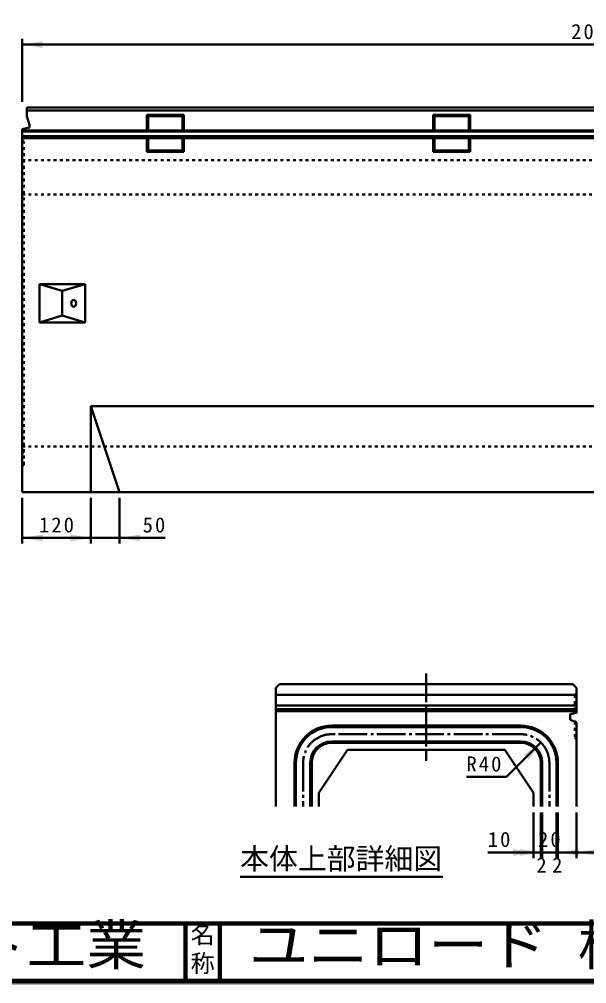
# Model space of a CAD drawing. Units: millimetres, scale not verified. Extents: x 100 to 4105, y 100 to 2870.
# Drawn here: x 1910 to 2901, y 100 to 1785 of the extents above; entities that cross this region are included whole.
import ezdxf
from ezdxf.enums import TextEntityAlignment as Align

# ---------------------------------------------------------------- set-up
doc = ezdxf.new("R2010")
doc.units = ezdxf.units.MM
doc.header["$LTSCALE"] = 5
doc.linetypes.add('USER1', pattern=[2.2, 1, -1.2])
doc.linetypes.add('USER3', pattern=[13.4, 10, -1.2, 1, -1.2])
doc.layers.add('V-nasSTD', color=7, linetype='Continuous', lineweight=35)
doc.styles.add('ＭＳ ゴシック', font='')
doc.styles.get('ＭＳ ゴシック').set_extended_font_data('MS Gothic')

msp = doc.modelspace()

# ---------------------------------------------------------------- hatches: boundary and pattern name
at = {"layer": 'V-nasSTD'}
for points in [[(1950.761, 1746.892), (1914.761, 1740.892), (1950.761, 1734.892)], [(1950.761, 884.892), (1914.761, 878.892), (1950.761, 872.892)], [(1998.761, 872.892), (2034.761, 878.892), (1998.761, 884.892)], [(2120.761, 884.892), (2084.761, 878.892), (2120.761, 872.892)], [(2799.478, 491.584), (2820.691, 521.283), (2790.993, 500.069)], [(2771.836, 323.376), (2807.836, 329.376), (2771.836, 335.376)], [(2784.336, 323.376), (2820.336, 329.376), (2784.336, 335.376)], [(2886.336, 335.376), (2850.336, 329.376), (2886.336, 323.376)], [(2918.836, 335.376), (2882.836, 329.376), (2918.836, 323.376)]]:
    msp.add_hatch(color=256, dxfattribs=at).paths.add_polyline_path(points)

# ---------------------------------------------------------------- linework, layer by layer
at = {"layer": 'V-nasSTD', "lineweight": 50}
for p, q in [((1914.761, 1640.892), (1914.761, 1750.892)), ((1914.761, 1740.892), (3914.761, 1740.892)), ((1922.761, 1630.892), (3914.761, 1630.892)), ((1922.761, 1630.892), (1922.761, 1615.892)), ((1922.761, 1625.892), (2914.761, 1625.892)), ((2132.461, 1618.192), (2197.061, 1618.192)), ((2132.461, 1618.192), (2134.761, 1615.892)), ((2132.461, 1618.192), (2132.461, 1590.907)), ((2194.761, 1615.892), (2197.061, 1618.192)), ((2197.061, 1618.192), (2197.061, 1590.907)), ((2632.461, 1618.192), (2697.061, 1618.192)), ((2632.461, 1618.192), (2634.761, 1615.892)), ((2632.461, 1618.192), (2632.461, 1590.907)), ((2694.761, 1615.892), (2697.061, 1618.192)), ((2697.061, 1618.192), (2697.061, 1590.907)), ((1922.761, 1615.892), (1927.761, 1600.892)), ((1927.761, 1600.892), (1927.761, 1595.892)), ((2134.761, 1615.892), (2194.761, 1615.892)), ((2134.761, 1615.892), (2134.761, 1590.907)), ((2194.761, 1615.892), (2194.761, 1590.907)), ((2634.761, 1615.892), (2694.761, 1615.892)), ((2634.761, 1615.892), (2634.761, 1590.907)), ((2694.761, 1615.892), (2694.761, 1590.907)), ((1914.761, 1592.892), (1927.761, 1595.892)), ((1914.761, 1592.892), (1914.761, 958.892)), ((1914.761, 1590.907), (2914.761, 1590.907)), ((1914.761, 1588.892), (2914.761, 1588.892)), ((1914.761, 1580.892), (2914.761, 1580.892)), ((1914.761, 1577.534), (2914.761, 1577.534)), ((2132.461, 1577.534), (2132.461, 1553.592)), ((2134.761, 1577.534), (2134.761, 1555.892)), ((2194.761, 1577.534), (2194.761, 1555.892)), ((2197.061, 1577.534), (2197.061, 1553.592)), ((2632.461, 1577.534), (2632.461, 1553.592)), ((2634.761, 1577.534), (2634.761, 1555.892)), ((2694.761, 1577.534), (2694.761, 1555.892)), ((2697.061, 1577.534), (2697.061, 1553.592)), ((2132.461, 1553.592), (2134.761, 1555.892)), ((2132.461, 1553.592), (2197.061, 1553.592)), ((2134.761, 1555.892), (2194.761, 1555.892)), ((2194.761, 1555.892), (2197.061, 1553.592)), ((2632.461, 1553.592), (2634.761, 1555.892)), ((2632.461, 1553.592), (2697.061, 1553.592)), ((2634.761, 1555.892), (2694.761, 1555.892)), ((2694.761, 1555.892), (2697.061, 1553.592)), ((1944.761, 1322.392), (1944.761, 1255.392)), ((1944.761, 1322.392), (2024.761, 1322.392)), ((1944.761, 1322.392), (1984.761, 1310.392)), ((1984.761, 1310.392), (2024.761, 1322.392)), ((2024.761, 1322.392), (2024.761, 1255.392)), ((1984.761, 1310.392), (1984.761, 1267.392)), ((1944.761, 1255.392), (1984.761, 1267.392)), ((1984.761, 1267.392), (2024.761, 1255.392)), ((1944.761, 1255.392), (2024.761, 1255.392)), ((2034.761, 1108.892), (2034.761, 958.892)), ((2034.761, 1108.892), (2084.761, 958.892)), ((2034.761, 1108.892), (2914.761, 1108.892)), ((1914.761, 958.892), (3914.761, 958.892)), ((1914.761, 948.892), (1914.761, 868.892)), ((2034.761, 948.892), (2034.761, 868.892)), ((2084.761, 948.892), (2084.761, 868.892)), ((1914.761, 878.892), (2034.761, 878.892)), ((2034.761, 878.892), (2084.761, 878.892)), ((2164.761, 878.892), (2084.761, 878.892)), ((2364.086, 623.427), (2357.836, 617.177)), ((2357.836, 409.376), (2357.836, 617.177)), ((2364.086, 623.427), (2876.586, 623.427)), ((2876.586, 623.427), (2882.836, 617.177)), ((2882.836, 573.446), (2882.836, 617.177)), ((2357.836, 604.677), (2882.836, 604.677)), ((2357.836, 585.927), (2882.836, 585.927)), ((2357.836, 579.677), (2882.836, 579.677)), ((2357.836, 575.927), (2882.836, 575.927)), ((2871.586, 570.927), (2882.836, 573.446)), ((2871.586, 560.927), (2871.586, 570.927)), ((2871.586, 560.927), (2882.836, 556.729)), ((2882.836, 556.729), (2882.836, 409.376)), ((2785.336, 550.927), (2455.336, 550.927)), ((2785.336, 548.427), (2455.336, 548.427)), ((2785.336, 523.427), (2455.336, 523.427)), ((2482.836, 508.427), (2432.836, 433.427)), ((2785.336, 520.927), (2455.336, 520.927)), ((2482.836, 508.427), (2757.836, 508.427)), ((2757.836, 508.427), (2807.836, 433.427)), ((2760.587, 461.179), (2820.691, 521.283)), ((2390.336, 485.927), (2390.336, 409.376)), ((2392.836, 409.376), (2392.836, 485.927)), ((2417.836, 409.376), (2417.836, 485.927)), ((2420.336, 485.927), (2420.336, 409.376)), ((2820.336, 409.376), (2820.336, 485.927)), ((2822.836, 409.376), (2822.836, 485.927)), ((2847.836, 409.376), (2847.836, 485.927)), ((2850.336, 409.376), (2850.336, 485.927)), ((2760.587, 461.179), (2690.587, 461.179)), ((2432.836, 433.427), (2432.836, 409.376)), ((2807.836, 409.376), (2807.836, 433.427)), ((2807.836, 399.376), (2807.836, 319.376)), ((2820.336, 399.376), (2820.336, 319.376)), ((2822.836, 399.376), (2822.836, 319.376)), ((2847.836, 399.376), (2847.836, 319.376)), ((2850.336, 399.376), (2850.336, 319.376)), ((2882.836, 399.376), (2882.836, 319.376)), ((2727.836, 329.376), (2807.836, 329.376)), ((2807.836, 329.376), (2820.336, 329.376)), ((2820.336, 329.376), (2822.836, 329.376)), ((2822.836, 329.376), (2847.836, 329.376)), ((2847.836, 329.376), (2850.336, 329.376)), ((2850.336, 329.376), (2882.836, 329.376)), ((2962.836, 329.376), (2882.836, 329.376)), ((2295.368, 286.542), (2649.377, 286.542))]:
    msp.add_line(p, q, dxfattribs=at)
at = {"layer": 'V-nasSTD', "linetype": 'USER1', "lineweight": 50}
for p, q in [((1917.761, 1570.892), (1914.761, 1572.892)), ((1917.761, 1006.892), (1917.761, 1570.892)), ((1914.761, 1548.892), (1917.761, 1550.892)), ((1914.761, 1538.892), (2914.761, 1538.892)), ((1914.761, 1478.892), (2914.761, 1478.892)), ((1914.761, 1038.892), (2914.761, 1038.892)), ((1914.761, 1028.892), (1917.761, 1026.892)), ((1917.761, 1006.892), (1914.761, 1004.892)), ((2879.961, 604.677), (2882.836, 607.552)), ((2879.961, 604.677), (2879.961, 572.802)), ((2879.961, 557.802), (2879.961, 529.677)), ((2879.961, 529.677), (2882.836, 526.802))]:
    msp.add_line(p, q, dxfattribs=at)
at = {"layer": 'V-nasSTD', "linetype": 'USER3', "lineweight": 50}
for p, q in [((2620.336, 642.177), (2620.336, 489.677)), ((2785.336, 535.927), (2455.336, 535.927)), ((2405.336, 485.927), (2405.336, 409.376)), ((2835.336, 485.927), (2835.336, 409.376))]:
    msp.add_line(p, q, dxfattribs=at)
at = {"layer": 'V-nasSTD', "lineweight": 100}
for p, q in [((105, 205), (4100, 205)), ((2200, 205), (2200, 105)), ((2260, 205), (2260, 105)), ((105, 105), (4100, 105))]:
    msp.add_line(p, q, dxfattribs=at)
at = {"layer": 'V-nasSTD', "lineweight": 13}
msp.add_lwpolyline([(100, 100), (100, 2870), (4105, 2870), (4105, 100)], close=True, dxfattribs=at)
at = {"layer": 'V-nasSTD', "lineweight": 50}
for centre, radius, start, end in [((2455.336, 485.927), 65, 90, 180), ((2455.336, 485.927), 62.5, 90, 180), ((2785.336, 485.927), 65, 0, 90), ((2785.336, 485.927), 62.5, 0, 90), ((2455.336, 485.927), 37.5, 90, 180), ((2785.336, 485.927), 37.5, 0, 90), ((2455.336, 485.927), 35, 90, 180), ((2785.336, 485.927), 35, 0, 90)]:
    msp.add_arc(centre, radius, start, end, dxfattribs=at)
at = {"layer": 'V-nasSTD', "linetype": 'USER3', "lineweight": 50}
for centre, start, end in [((2455.336, 485.927), 90, 180), ((2785.336, 485.927), 0, 90)]:
    msp.add_arc(centre, 50, start, end, dxfattribs=at)
at = {"layer": 'V-nasSTD', "lineweight": 50}
msp.add_ellipse((2004.761, 1288.892), major_axis=(0, 6), ratio=0.707107, dxfattribs=at)

# ---------------------------------------------------------------- texts
at = {"layer": 'V-nasSTD', "style": 'ＭＳ ゴシック'}
for s, height, p in [('本体上部詳細図', 36.95, (2295.368, 336.942)), ('2', 26.39, (2812.586, 320.376)), ('2', 26.39, (2840.086, 320.376)), ('名', 30.79, (2208.982, 200.999)), ('称', 30.79, (2208.976, 151.01))]:
    msp.add_text(s, height=height, dxfattribs=at).set_placement(p, align=Align.TOP_LEFT)
at = {"layer": 'V-nasSTD', "style": 'ＭＳ ゴシック', "width": 1.1}
for s, p in [('株式会社船生コンクリート工業', (668.279, 202.55)), ('ユニロード 横断', (2310.5, 202.47))]:
    msp.add_text(s, height=69.65, dxfattribs=at).set_placement(p, align=Align.TOP_LEFT)
at = {"layer": 'V-nasSTD', "char_height": 26.39, "attachment_point": 1, "style": 'ＭＳ ゴシック'}
for s, insert in [('\\T1.2;2000', (2873.361, 1776.892)), ('\\T1.2;120', (1944.161, 914.892)), ('\\T1.2;50', (2125.161, 914.892)), ('\\T1.2;R40', (2690.587, 497.179)), ('\\T1.2;10', (2727.836, 365.376)), ('\\T1.2;20', (2815.536, 365.376))]:
    msp.add_mtext(s, dxfattribs=dict(at, insert=insert))

doc.saveas('drawing.dxf')
